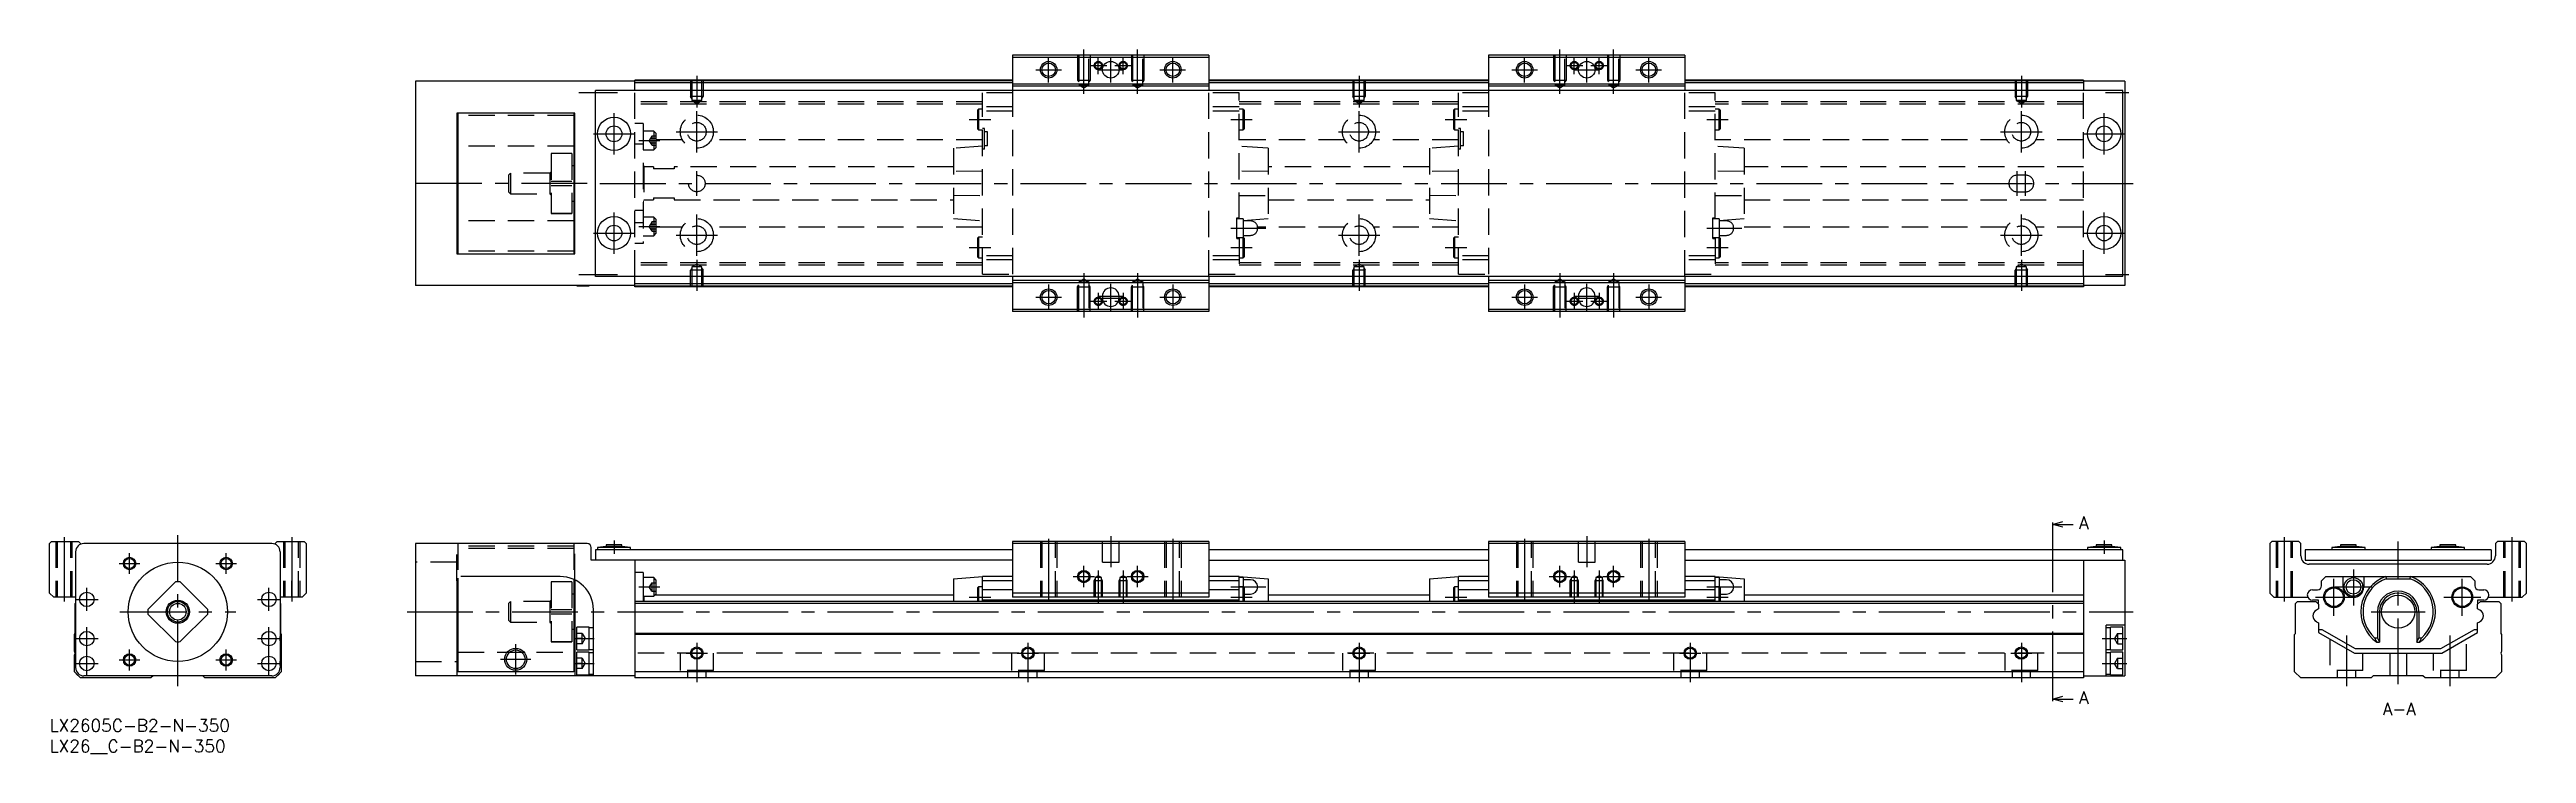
# Model space of a CAD drawing. Extents: x 0 to 598, y -8 to 162.
import ezdxf

# ---------------------------------------------------------------- set-up
doc = ezdxf.new("R2010")
doc.units = 0
doc.header["$LTSCALE"] = 0.5
doc.linetypes.add('CENTER', pattern=[50.8, 31.75, -6.35, 6.35, -6.35])
doc.linetypes.add('DASHED', pattern=[19.05, 12.7, -6.35])
for name, color, linetype in [('MSM_CENTER', 1, 'CENTER'), ('MSM_CONTINUOUS', 7, 'CONTINUOUS'), ('MSM_DASHED', 4, 'DASHED'), ('MSM_NARROW', 5, 'CONTINUOUS'), ('MSM_PART_NUMBER', 7, 'CONTINUOUS')]:
    doc.layers.add(name, color=color, linetype=linetype)
doc.styles.get("Standard").update_dxf_attribs({"font": 'txt.shx', "height": 1, "bigfont": 'bigfont.shx'})

# ---------------------------------------------------------------- blocks, each defined once
blk = doc.blocks.new('*U2')
at = {"layer": 'MSM_PART_NUMBER'}
blk.add_text('LX2605C-B2-N-350', height=3, dxfattribs=at).set_placement((0, -3))
blk = doc.blocks.new('*U3')
at = {"layer": 'MSM_PART_NUMBER'}
blk.add_text('LX26__C-B2-N-350', height=3, dxfattribs=at).set_placement((0, -8))

msp = doc.modelspace()

# ---------------------------------------------------------------- linework, layer by layer
at = {"layer": 'MSM_CENTER'}
for p, q in [((249.88, 151.28), (249.88, 161.98)), ((262.88, 151.28), (262.88, 161.98)), ((364.88, 151.28), (364.88, 161.98)), ((377.88, 151.28), (377.88, 161.98)), ((238.28, 157.08), (244.48, 157.08)), ((241.38, 153.98), (241.38, 160.18)), ((251.33, 158.08), (255.43, 158.08)), ((253.28, 157.08), (259.48, 157.08)), ((253.38, 156.03), (253.38, 160.13)), ((256.38, 153.98), (256.38, 160.18)), ((257.33, 158.08), (261.43, 158.08)), ((259.38, 156.03), (259.38, 160.13)), ((268.28, 157.08), (274.48, 157.08)), ((271.38, 153.98), (271.38, 160.18)), ((353.28, 157.08), (359.48, 157.08)), ((356.38, 153.98), (356.38, 160.18)), ((366.33, 158.08), (370.43, 158.08)), ((368.28, 157.08), (374.48, 157.08)), ((368.38, 156.03), (368.38, 160.13)), ((371.38, 153.98), (371.38, 160.18)), ((372.33, 158.08), (376.43, 158.08)), ((374.38, 156.03), (374.38, 160.13)), ((383.28, 157.08), (389.48, 157.08)), ((386.38, 153.98), (386.38, 160.18)), ((127.88, 151.58), (137.18, 151.58)), ((156.38, 155.58), (156.38, 147.95)), ((316.38, 155.58), (316.38, 147.95)), ((476.38, 155.58), (476.38, 147.95)), ((496.68, 151.58), (502.38, 151.58)), ((136.38, 136.58), (136.38, 146.58)), ((156.38, 137.08), (156.38, 147.08)), ((222.18, 145.08), (227.38, 145.08)), ((285.38, 145.08), (290.58, 145.08)), ((316.38, 137.08), (316.38, 147.08)), ((337.18, 145.08), (342.38, 145.08)), ((400.38, 145.08), (405.58, 145.08)), ((476.38, 137.08), (476.38, 147.08)), ((496.38, 136.58), (496.38, 146.58)), ((131.38, 141.58), (141.38, 141.58)), ((142.38, 139.98), (147.48, 139.98)), ((151.38, 142.08), (161.38, 142.08)), ((311.38, 142.08), (321.38, 142.08)), ((471.38, 142.08), (481.38, 142.08)), ((491.38, 141.58), (501.38, 141.58)), ((156.38, 126.58), (156.38, 132.58)), ((475.38, 126.58), (475.38, 132.58)), ((477.38, 126.58), (477.38, 132.58)), ((129.88, 129.58), (86.38, 129.58)), ((132.98, 129.58), (503.38, 129.58)), ((136.38, 112.58), (136.38, 122.58)), ((156.38, 112.08), (156.38, 122.08)), ((316.38, 112.08), (316.38, 122.08)), ((476.38, 112.08), (476.38, 122.08)), ((496.38, 112.58), (496.38, 122.58)), ((131.38, 117.58), (141.38, 117.58)), ((142.38, 119.19), (147.48, 119.19)), ((151.38, 117.08), (161.38, 117.08)), ((222.18, 114.08), (227.38, 114.08)), ((285.38, 118.78), (293.88, 118.78)), ((285.38, 114.08), (290.58, 114.08)), ((311.38, 117.08), (321.38, 117.08)), ((337.18, 114.08), (342.38, 114.08)), ((400.38, 118.78), (408.88, 118.78)), ((400.38, 114.08), (405.58, 114.08)), ((471.38, 117.08), (481.38, 117.08)), ((491.38, 117.58), (501.38, 117.58)), ((156.38, 111.09), (156.38, 103.58)), ((249.88, 107.89), (249.88, 97.19)), ((262.88, 107.89), (262.88, 97.19)), ((316.38, 111.09), (316.38, 103.58)), ((364.88, 107.89), (364.88, 97.19)), ((377.88, 107.89), (377.88, 97.19)), ((476.38, 111.09), (476.38, 103.58)), ((127.88, 107.58), (137.18, 107.58)), ((238.28, 102.08), (244.48, 102.08)), ((241.38, 105.18), (241.38, 98.98)), ((253.38, 103.13), (253.38, 99.03)), ((253.38, 102.33), (259.38, 102.33)), ((253.38, 101.83), (259.38, 101.83)), ((256.38, 98.83), (256.38, 105.33)), ((259.38, 103.13), (259.38, 99.03)), ((268.28, 102.08), (274.48, 102.08)), ((271.38, 105.18), (271.38, 98.98)), ((353.28, 102.08), (359.48, 102.08)), ((356.38, 105.18), (356.38, 98.98)), ((368.38, 103.13), (368.38, 99.03)), ((368.38, 102.33), (374.38, 102.33)), ((368.38, 101.83), (374.38, 101.83)), ((371.38, 98.83), (371.38, 105.33)), ((374.38, 103.13), (374.38, 99.03)), ((383.28, 102.08), (389.48, 102.08)), ((386.38, 105.18), (386.38, 98.98)), ((496.68, 107.58), (502.38, 107.58)), ((251.33, 101.08), (255.43, 101.08)), ((257.33, 101.08), (261.43, 101.08)), ((366.33, 101.08), (370.43, 101.08)), ((372.33, 101.08), (376.43, 101.08)), ((3.5, 44), (3.5, 28.5)), ((31, 8), (31, 44.5)), ((58.5, 44), (58.5, 28.5)), ((136.38, 43.2), (136.38, 40)), ((241.38, 43.67), (241.38, 28.83)), ((256.38, 44.25), (256.38, 36.75)), ((271.38, 43.67), (271.38, 28.83)), ((356.38, 43.67), (356.38, 28.83)), ((371.38, 44.25), (371.38, 36.75)), ((386.38, 43.67), (386.38, 28.83)), ((483.91, 46.62), (483.91, 5.38)), ((496.38, 43.2), (496.38, 40)), ((539.91, 44), (539.91, 28.5)), ((567.41, 8.5), (567.41, 43)), ((594.91, 44), (594.91, 28.5)), ((16.83, 37.67), (21.83, 37.67)), ((19.33, 35.17), (19.33, 40.17)), ((40.17, 37.67), (45.17, 37.67)), ((42.67, 35.17), (42.67, 40.17)), ((249.88, 31.92), (249.88, 37.08)), ((253.38, 35.96), (253.38, 28.24)), ((259.38, 35.96), (259.38, 28.24)), ((262.88, 31.92), (262.88, 37.08)), ((364.88, 31.92), (364.88, 37.08)), ((368.38, 35.96), (368.38, 28.24)), ((374.38, 35.96), (374.38, 28.24)), ((377.88, 31.92), (377.88, 37.08)), ((556.61, 36.25), (556.61, 27.5)), ((9, 26.25), (9, 31.75)), ((53, 26.25), (53, 31.75)), ((142.38, 32), (147.48, 32)), ((247.3, 34.5), (252.45, 34.5)), ((260.3, 34.5), (265.45, 34.5)), ((285.38, 32), (293.88, 32)), ((362.3, 34.5), (367.45, 34.5)), ((375.3, 34.5), (380.45, 34.5)), ((400.38, 32), (408.88, 32)), ((551.91, 25), (551.91, 34)), ((552.11, 32), (561.11, 32)), ((582.91, 25), (582.91, 34)), ((6.25, 29), (11.75, 29)), ((17, 26), (45, 26)), ((50.25, 29), (55.75, 29)), ((86.38, 26), (503.38, 26)), ((222.18, 29.5), (227.38, 29.5)), ((285.38, 29.5), (290.58, 29.5)), ((337.18, 29.5), (342.38, 29.5)), ((400.38, 29.5), (405.58, 29.5)), ((547.41, 29.5), (556.41, 29.5)), ((560.91, 26), (573.91, 26)), ((578.41, 29.5), (587.41, 29.5)), ((6.25, 19.5), (11.75, 19.5)), ((9, 10.75), (9, 22.25)), ((50.25, 19.5), (55.75, 19.5)), ((53, 10.75), (53, 22.25)), ((112.63, 10.85), (112.63, 18.15)), ((127.18, 19.5), (131.58, 19.5)), ((156.38, 18.5), (156.38, 9)), ((236.38, 18.5), (236.38, 9)), ((316.38, 18.5), (316.38, 9)), ((396.38, 18.5), (396.38, 9)), ((476.38, 18.5), (476.38, 9)), ((495.88, 19.5), (501.88, 19.5)), ((554.91, 20.29), (554.91, 8)), ((579.91, 20.29), (579.91, 8)), ((6.25, 13.5), (11.75, 13.5)), ((16.83, 14.33), (21.83, 14.33)), ((19.33, 11.83), (19.33, 16.83)), ((40.17, 14.33), (45.17, 14.33)), ((42.67, 11.83), (42.67, 16.83)), ((50.25, 13.5), (55.75, 13.5)), ((108.98, 14.5), (116.28, 14.5)), ((127.18, 13.5), (131.58, 13.5)), ((153.8, 16), (158.95, 16)), ((233.8, 16), (238.95, 16)), ((313.8, 16), (318.95, 16)), ((393.8, 16), (398.95, 16)), ((473.8, 16), (478.95, 16)), ((495.88, 13.5), (501.88, 13.5))]:
    msp.add_line(p, q, dxfattribs=at)
at = {"layer": 'MSM_CONTINUOUS'}
for p, q in [((280.08, 160.58), (232.68, 160.58)), ((232.68, 160.58), (232.68, 152.08)), ((280.08, 160.08), (232.68, 160.08)), ((280.08, 160.58), (280.08, 152.08)), ((395.08, 160.58), (347.68, 160.58)), ((347.68, 160.58), (347.68, 152.08)), ((395.08, 160.08), (347.68, 160.08)), ((395.08, 160.58), (395.08, 152.08)), ((88.38, 154.28), (88.38, 104.88)), ((141.38, 154.28), (88.38, 154.28)), ((127.38, 154.28), (127.38, 154.33)), ((130.38, 154.33), (127.38, 154.33)), ((130.38, 154.28), (130.38, 154.33)), ((500.88, 152.08), (131.88, 152.08)), ((131.88, 107.08), (131.88, 152.08)), ((232.68, 154.58), (141.38, 154.58)), ((141.38, 152.08), (141.38, 154.58)), ((232.68, 154.38), (141.38, 154.38)), ((232.68, 153.88), (141.38, 153.88)), ((280.08, 153.58), (232.68, 153.58)), ((280.08, 153.08), (232.68, 153.08)), ((347.68, 154.58), (280.08, 154.58)), ((347.68, 154.38), (280.08, 154.38)), ((347.68, 153.88), (280.08, 153.88)), ((395.08, 153.58), (347.68, 153.58)), ((395.08, 153.08), (347.68, 153.08)), ((491.38, 154.58), (395.08, 154.58)), ((491.38, 154.38), (395.08, 154.38)), ((491.38, 153.88), (395.08, 153.88)), ((491.38, 154.58), (491.38, 152.08)), ((501.38, 154.28), (491.38, 154.28)), ((497.88, 154.28), (497.88, 154.33)), ((500.88, 154.33), (497.88, 154.33)), ((500.88, 154.28), (500.88, 154.33)), ((500.88, 107.08), (500.88, 152.08)), ((501.38, 154.28), (501.38, 104.88)), ((98.38, 146.58), (98.38, 112.58)), ((126.88, 146.58), (98.38, 146.58)), ((98.38, 145.98), (98.63, 145.98)), ((98.63, 144.28), (98.38, 144.28)), ((98.63, 146.58), (98.63, 112.58)), ((126.63, 146.58), (126.63, 112.58)), ((126.63, 145.98), (126.88, 145.98)), ((126.88, 144.28), (126.63, 144.28)), ((126.88, 112.58), (126.88, 146.58)), ((98.63, 138.58), (98.38, 138.58)), ((126.88, 138.58), (126.63, 138.58)), ((126.88, 133.83), (126.63, 133.83)), ((98.63, 120.58), (98.38, 120.58)), ((126.63, 125.33), (126.88, 125.33)), ((126.88, 120.58), (126.63, 120.58)), ((98.63, 114.88), (98.38, 114.88)), ((126.88, 114.88), (126.63, 114.88)), ((98.38, 113.18), (98.63, 113.18)), ((98.38, 112.58), (126.88, 112.58)), ((126.63, 113.18), (126.88, 113.18)), ((141.38, 104.88), (88.38, 104.88)), ((127.38, 104.83), (127.38, 104.88)), ((127.38, 104.83), (130.38, 104.83)), ((130.38, 104.83), (130.38, 104.88)), ((500.88, 107.08), (131.88, 107.08)), ((141.38, 104.58), (141.38, 107.08)), ((232.68, 105.28), (141.38, 105.28)), ((232.68, 104.78), (141.38, 104.78)), ((232.68, 104.58), (141.38, 104.58)), ((232.68, 107.08), (232.68, 98.58)), ((280.08, 106.08), (232.68, 106.08)), ((280.08, 105.58), (232.68, 105.58)), ((254.38, 102.33), (254.38, 101.83)), ((258.38, 101.83), (258.38, 102.33)), ((280.08, 107.08), (280.08, 98.58)), ((347.68, 105.28), (280.08, 105.28)), ((347.68, 104.78), (280.08, 104.78)), ((347.68, 104.58), (280.08, 104.58)), ((347.68, 107.08), (347.68, 98.58)), ((395.08, 106.08), (347.68, 106.08)), ((395.08, 105.58), (347.68, 105.58)), ((369.38, 102.33), (369.38, 101.83)), ((373.38, 101.83), (373.38, 102.33)), ((395.08, 107.08), (395.08, 98.58)), ((491.38, 105.28), (395.08, 105.28)), ((491.38, 104.78), (395.08, 104.78)), ((491.38, 104.58), (395.08, 104.58)), ((491.38, 107.08), (491.38, 104.58)), ((501.38, 104.88), (491.38, 104.88)), ((280.08, 99.08), (232.68, 99.08)), ((280.08, 98.58), (232.68, 98.58)), ((395.08, 99.08), (347.68, 99.08)), ((395.08, 98.58), (347.68, 98.58)), ((0, 42.5), (0.5, 43)), ((0, 30.5), (0, 42.5)), ((0.5, 43), (7, 43)), ((7, 43), (7.5, 42.5)), ((7.5, 42.5), (7.5, 42.33)), ((53.7, 42.5), (8.3, 42.5)), ((54.5, 42.5), (55, 43)), ((54.5, 42.33), (54.5, 42.5)), ((55, 43), (61.5, 43)), ((61.5, 43), (62, 42.5)), ((62, 42.5), (62, 30.5)), ((88.38, 42.5), (88.38, 10.5)), ((129.88, 42.5), (88.38, 42.5)), ((134.48, 42.2), (134.48, 41.8)), ((138.28, 42.2), (134.48, 42.2)), ((138.28, 41.8), (138.28, 42.2)), ((232.68, 43), (232.68, 29.5)), ((280.08, 43), (232.68, 43)), ((280.08, 42.5), (232.68, 42.5)), ((280.08, 43), (280.08, 29.5)), ((347.68, 43), (347.68, 29.5)), ((395.08, 43), (347.68, 43)), ((395.08, 42.5), (347.68, 42.5)), ((395.08, 43), (395.08, 29.5)), ((483.91, 47.12), (486.41, 47.79)), ((483.91, 47.62), (483.91, 46.62)), ((486.41, 46.45), (483.91, 47.12)), ((483.91, 47.12), (488.91, 47.12)), ((494.48, 42.2), (494.48, 41.8)), ((498.28, 42.2), (494.48, 42.2)), ((498.28, 41.8), (498.28, 42.2)), ((536.91, 43), (536.41, 42.5)), ((536.41, 42.5), (536.41, 30.5)), ((543.41, 43), (536.91, 43)), ((543.91, 42.5), (543.41, 43)), ((543.91, 39.5), (543.91, 42.5)), ((553.51, 42.2), (553.51, 41.8)), ((557.31, 42.2), (553.51, 42.2)), ((557.31, 41.8), (557.31, 42.2)), ((577.51, 42.2), (577.51, 41.8)), ((581.31, 42.2), (577.51, 42.2)), ((581.31, 41.8), (581.31, 42.2)), ((591.41, 43), (590.91, 42.5)), ((590.91, 42.5), (590.91, 39.5)), ((597.91, 43), (591.41, 43)), ((598.41, 42.5), (597.91, 43)), ((598.41, 30.5), (598.41, 42.5)), ((6.3, 40.5), (6.3, 12.5)), ((55.7, 40.5), (55.7, 12.5)), ((130.88, 38.5), (130.88, 41.5)), ((232.68, 38.5), (130.88, 38.5)), ((232.68, 41), (131.88, 41)), ((131.88, 41), (131.88, 38.5)), ((134.48, 41.8), (132.38, 41.55)), ((132.38, 41.55), (132.38, 41)), ((140.38, 41.55), (132.38, 41.55)), ((138.28, 41.8), (134.48, 41.8)), ((140.38, 41.55), (138.28, 41.8)), ((140.38, 41), (140.38, 41.55)), ((141.38, 38.5), (141.38, 10)), ((347.68, 41), (280.08, 41)), ((280.08, 38.5), (347.68, 38.5)), ((500.88, 41), (395.08, 41)), ((395.08, 38.5), (501.38, 38.5)), ((491.38, 38.5), (491.38, 10)), ((494.48, 41.8), (492.38, 41.55)), ((492.38, 41.55), (492.38, 41)), ((500.38, 41.55), (492.38, 41.55)), ((498.28, 41.8), (494.48, 41.8)), ((500.38, 41.55), (498.28, 41.8)), ((500.38, 41), (500.38, 41.55)), ((500.88, 38.5), (500.88, 41)), ((501.38, 38.5), (501.38, 10.5)), ((544.91, 41), (544.91, 38.5)), ((589.91, 41), (544.91, 41)), ((544.91, 38.5), (589.91, 38.5)), ((588.91, 37.5), (545.91, 37.5)), ((553.51, 41.8), (551.41, 41.55)), ((551.41, 41.55), (551.41, 41)), ((559.41, 41.55), (551.41, 41.55)), ((557.31, 41.8), (553.51, 41.8)), ((559.41, 41.55), (557.31, 41.8)), ((559.41, 41), (559.41, 41.55)), ((577.51, 41.8), (575.41, 41.55)), ((575.41, 41.55), (575.41, 41)), ((583.41, 41.55), (575.41, 41.55)), ((581.31, 41.8), (577.51, 41.8)), ((583.41, 41.55), (581.31, 41.8)), ((583.41, 41), (583.41, 41.55)), ((589.91, 41), (589.91, 38.5)), ((1, 29.5), (0, 30.5)), ((30.45, 33.23), (23.77, 26.55)), ((38.23, 26.55), (31.55, 33.23)), ((62, 30.5), (61, 29.5)), ((98.38, 33.5), (98.38, 10.5)), ((98.63, 34.16), (98.63, 11.5)), ((123.38, 34.5), (99.38, 34.5)), ((126.63, 33.81), (126.63, 11.5)), ((126.88, 30.25), (126.63, 30.25)), ((126.88, 33.69), (126.88, 16.2)), ((143.38, 35.5), (141.38, 35.5)), ((143.38, 35.5), (143.38, 28.5)), ((145.98, 34.25), (143.38, 34.25)), ((146.48, 33.75), (145.98, 34.25)), ((145.98, 34.25), (145.98, 29.75)), ((145.98, 29.75), (146.48, 30.25)), ((218.38, 30), (146.23, 30)), ((146.48, 33.75), (146.48, 30.25)), ((218.38, 34), (225.38, 34.5)), ((218.38, 34), (218.38, 28.5)), ((224.43, 32), (224.18, 31.75)), ((224.18, 31.75), (224.18, 28.5)), ((225.38, 32), (224.43, 32)), ((224.43, 32), (224.43, 28.5)), ((232.68, 34.5), (225.38, 34.5)), ((225.38, 28.5), (225.38, 34.5)), ((232.68, 33.5), (225.38, 33.5)), ((232.68, 31.3), (225.38, 31.3)), ((280.08, 30.5), (232.68, 30.5)), ((287.38, 34.5), (280.08, 34.5)), ((287.38, 33.5), (280.08, 33.5)), ((287.38, 31.3), (280.08, 31.3)), ((287.38, 34.5), (294.38, 34)), ((287.38, 28.5), (287.38, 34.5)), ((288.38, 34.25), (287.38, 34.25)), ((288.33, 32), (287.38, 32)), ((288.58, 31.75), (288.33, 32)), ((288.33, 32), (288.33, 28.5)), ((288.38, 34.25), (288.38, 31.95)), ((290.13, 33.75), (288.38, 33.75)), ((288.58, 31.75), (288.58, 28.5)), ((288.58, 30.25), (290.13, 30.25)), ((294.38, 34), (294.38, 28.5)), ((333.38, 30), (294.38, 30)), ((333.38, 34), (340.38, 34.5)), ((333.38, 34), (333.38, 28.5)), ((339.43, 32), (339.18, 31.75)), ((339.18, 31.75), (339.18, 28.5)), ((340.38, 32), (339.43, 32)), ((339.43, 32), (339.43, 28.5)), ((347.68, 34.5), (340.38, 34.5)), ((340.38, 28.5), (340.38, 34.5)), ((347.68, 33.5), (340.38, 33.5)), ((347.68, 31.3), (340.38, 31.3)), ((395.08, 30.5), (347.68, 30.5)), ((402.38, 34.5), (395.08, 34.5)), ((402.38, 33.5), (395.08, 33.5)), ((402.38, 31.3), (395.08, 31.3)), ((402.38, 34.5), (409.38, 34)), ((402.38, 28.5), (402.38, 34.5)), ((403.38, 34.25), (402.38, 34.25)), ((403.33, 32), (402.38, 32)), ((403.58, 31.75), (403.33, 32)), ((403.33, 32), (403.33, 28.5)), ((403.38, 34.25), (403.38, 31.95)), ((405.13, 33.75), (403.38, 33.75)), ((403.58, 31.75), (403.58, 28.5)), ((403.58, 30.25), (405.13, 30.25)), ((409.38, 34), (409.38, 28.5)), ((491.38, 30), (409.38, 30)), ((537.41, 29.5), (536.41, 30.5)), ((546.71, 31.3), (547.91, 31.3)), ((548.91, 33.5), (549.91, 34.5)), ((548.91, 32.3), (548.91, 33.5)), ((549.91, 34.5), (584.91, 34.5)), ((554.11, 32), (554.11, 34.5)), ((559.11, 34.5), (559.11, 32)), ((564.45, 34.5), (564.54, 34)), ((564.54, 34), (570.28, 34)), ((570.28, 34), (570.37, 34.5)), ((584.91, 34.5), (585.91, 33.5)), ((585.91, 33.5), (585.91, 32.3)), ((586.91, 31.3), (588.11, 31.3)), ((597.41, 29.5), (598.41, 30.5)), ((6.3, 29.5), (1, 29.5)), ((6.2, 28), (6.3, 28.1)), ((6.2, 20.7), (6.2, 28)), ((23.77, 25.45), (30.45, 18.77)), ((31.55, 18.77), (38.23, 25.45)), ((61, 29.5), (55.7, 29.5)), ((55.7, 28.1), (55.8, 28)), ((55.8, 28), (55.8, 20.7)), ((131.38, 10.5), (131.38, 26.5)), ((491.38, 28.5), (141.38, 28.5)), ((491.38, 28), (141.38, 28)), ((143.38, 29.75), (145.98, 29.75)), ((143.58, 29.75), (143.58, 28.5)), ((287.38, 28.8), (225.38, 28.8)), ((280.08, 29.5), (232.68, 29.5)), ((402.38, 28.8), (340.38, 28.8)), ((395.08, 29.5), (347.68, 29.5)), ((537.41, 29.5), (545.59, 29.5)), ((542.61, 28), (543.11, 28.5)), ((542.61, 20.7), (542.61, 28)), ((543.11, 28.5), (547.51, 28.5)), ((548.21, 28.8), (546.71, 28.8)), ((547.51, 28.5), (548.21, 27.8)), ((548.21, 26.72), (547.65, 26.4)), ((548.21, 27.8), (548.21, 28.8)), ((548.21, 27.8), (548.21, 26.72)), ((562.41, 26), (562.41, 19.68)), ((562.91, 26), (562.91, 18.62)), ((571.91, 26), (571.91, 18.62)), ((572.41, 26), (572.41, 19.68)), ((586.61, 28.8), (586.61, 27.8)), ((588.11, 28.8), (586.61, 28.8)), ((586.61, 27.8), (587.31, 28.5)), ((586.61, 26.72), (586.61, 27.8)), ((587.17, 26.4), (586.61, 26.72)), ((587.31, 28.5), (591.71, 28.5)), ((589.23, 29.5), (597.41, 29.5)), ((591.71, 28.5), (592.21, 28)), ((592.21, 28), (592.21, 20.7)), ((6, 20.5), (6.2, 20.7)), ((6, 16.4), (6, 20.5)), ((55.8, 20.7), (56, 20.5)), ((56, 20.5), (56, 11.5)), ((126.63, 21.75), (126.88, 21.75)), ((127.38, 16.75), (127.38, 22.25)), ((130.38, 22.25), (127.38, 22.25)), ((130.38, 16.75), (130.38, 22.25)), ((131.38, 22.1), (130.38, 22.1)), ((491.38, 20.7), (141.38, 20.7)), ((491.38, 20.5), (141.38, 20.5)), ((496.88, 10.5), (496.88, 22.75)), ((501.38, 22.75), (496.88, 22.75)), ((497.88, 22.1), (496.88, 22.1)), ((497.88, 16.75), (497.88, 22.25)), ((500.88, 22.25), (497.88, 22.25)), ((500.88, 16.75), (500.88, 22.25)), ((542.41, 20.5), (542.61, 20.7)), ((542.41, 11.5), (542.41, 20.5)), ((547.65, 23.6), (548.21, 23.28)), ((548.21, 23.28), (548.21, 21)), ((549.06, 21.66), (548.21, 21.66)), ((548.21, 21), (556.87, 16)), ((557.14, 17), (549.06, 21.66)), ((561.73, 19.68), (562.41, 19.68)), ((562.26, 18.62), (562.91, 18.62)), ((562.41, 19.68), (562.91, 18.62)), ((571.91, 18.62), (572.41, 19.68)), ((571.91, 18.62), (572.56, 18.62)), ((572.41, 19.68), (573.1, 19.68)), ((585.76, 21.66), (577.68, 17)), ((577.95, 16), (586.61, 21)), ((586.61, 21.66), (585.76, 21.66)), ((586.61, 23.28), (587.17, 23.6)), ((586.61, 21), (586.61, 23.28)), ((592.21, 20.7), (592.41, 20.5)), ((592.41, 20.5), (592.41, 16.4)), ((6, 11.5), (6, 15.6)), ((98.38, 16.2), (98.63, 16.2)), ((126.63, 16.2), (126.88, 16.2)), ((127.38, 16.75), (130.38, 16.75)), ((127.38, 10.75), (127.38, 16.25)), ((130.38, 16.25), (127.38, 16.25)), ((130.38, 16.9), (131.38, 16.9)), ((130.38, 10.75), (130.38, 16.25)), ((131.38, 16.1), (130.38, 16.1)), ((496.88, 16.9), (497.88, 16.9)), ((497.88, 16.1), (496.88, 16.1)), ((497.88, 16.75), (500.88, 16.75)), ((497.88, 10.75), (497.88, 16.25)), ((500.88, 16.25), (497.88, 16.25)), ((500.88, 10.75), (500.88, 16.25)), ((556.87, 16), (577.95, 16)), ((577.68, 17), (557.14, 17)), ((592.41, 15.6), (592.41, 11.5)), ((7.5, 10), (6, 11.5)), ((24.5, 10), (7.5, 10)), ((53.7, 10.5), (8.3, 10.5)), ((25, 10.5), (24.5, 10)), ((37.52, 10), (37.02, 10.5)), ((54.5, 10), (37.52, 10)), ((56, 11.5), (54.5, 10)), ((141.38, 10.5), (88.38, 10.5)), ((126.63, 11.5), (98.63, 11.5)), ((127.38, 10.75), (130.38, 10.75)), ((130.38, 10.9), (131.38, 10.9)), ((491.38, 11.5), (141.38, 11.5)), ((491.38, 10), (141.38, 10)), ((491.38, 10.5), (501.38, 10.5)), ((496.88, 10.9), (497.88, 10.9)), ((497.88, 10.75), (500.88, 10.75)), ((543.91, 10), (542.41, 11.5)), ((560.9, 10), (543.91, 10)), ((561.4, 10.5), (560.9, 10)), ((573.41, 10.5), (561.4, 10.5)), ((573.91, 10), (573.41, 10.5)), ((590.91, 10), (573.91, 10)), ((592.41, 11.5), (590.91, 10)), ((483.91, 4.88), (486.41, 5.55)), ((483.91, 5.38), (483.91, 4.38)), ((486.41, 4.21), (483.91, 4.88)), ((483.91, 4.88), (488.91, 4.88))]:
    msp.add_line(p, q, dxfattribs=at)
for centre, radius in [((241.38, 157.08), 1.62), ((256.38, 157.08), 2), ((271.38, 157.08), 1.62), ((356.38, 157.08), 1.62), ((371.38, 157.08), 2), ((386.38, 157.08), 1.62), ((136.38, 141.58), 4), ((496.38, 141.58), 4), ((136.38, 141.58), 1.9), ((496.38, 141.58), 1.9), ((136.38, 117.58), 4), ((496.38, 117.58), 4), ((136.38, 117.58), 1.9), ((496.38, 117.58), 1.9), ((241.38, 102.08), 1.62), ((271.38, 102.08), 1.62), ((356.38, 102.08), 1.62), ((386.38, 102.08), 1.62), ((19.33, 37.67), 1.23), ((31, 26), 12), ((42.67, 37.67), 1.23), ((9, 29), 1.75), ((53, 29), 1.75), ((249.88, 34.5), 1.23), ((262.88, 34.5), 1.23), ((364.88, 34.5), 1.23), ((377.88, 34.5), 1.23), ((551.91, 29.5), 2.5), ((551.91, 29.5), 2.25), ((556.61, 32), 2.25), ((556.61, 32), 1.75), ((567.41, 26), 4), ((582.91, 29.5), 2.5), ((582.91, 29.5), 2.25), ((31, 26), 2.8), ((31, 26), 2.5), ((31, 26), 2), ((9, 19.5), 1.75), ((53, 19.5), 1.75), ((9, 13.5), 1.75), ((19.33, 14.33), 1.23), ((42.67, 14.33), 1.23), ((53, 13.5), 1.75), ((112.63, 14.5), 2.65), ((112.63, 14.5), 2.25), ((156.38, 16), 1.23), ((236.38, 16), 1.23), ((316.38, 16), 1.23), ((396.38, 16), 1.23), ((476.38, 16), 1.23)]:
    msp.add_circle(centre, radius, dxfattribs=at)
for centre, radius, start, end in [((256.38, 102.33), 2, 0, 180), ((256.38, 101.83), 2, 180, 0), ((371.38, 102.33), 2, 0, 180), ((371.38, 101.83), 2, 180, 0), ((8.3, 40.5), 2, 90, 180), ((53.7, 40.5), 2, 0, 90), ((129.87, 41.49), 1.01, 0.69584, 89.30416), ((545.91, 39.5), 2, 180, 270), ((588.91, 39.5), 2, 270, 0), ((31, 26), 7.25, 85.65725, 94.34275), ((123.38, 26.5), 8, 0, 90), ((290.13, 32), 1.75, 270, 90), ((405.13, 32), 1.75, 270, 90), ((546.71, 30.05), 1.25, 90, 270), ((547.91, 32.3), 1, 270, 0), ((556.61, 32), 2.5, 180, 0), ((567.41, 26), 9, 109.18814, 235.08479), ((567.41, 26), 8.5, 109.74992, 228.02135), ((567.41, 26), 5, 0, 180), ((567.41, 26), 4.5, 0, 180), ((567.41, 26), 8.5, 311.97865, 70.25008), ((567.41, 26), 9, 304.91521, 70.81186), ((586.91, 32.3), 1, 180, 270), ((588.11, 30.05), 1.25, 270, 90), ((31, 26), 7.25, 175.65725, 184.34275), ((31, 26), 7.25, 355.65725, 4.34275), ((548.53, 24.88), 1.75, 120.00006, 176.23212), ((548.53, 25.12), 1.75, 183.76788, 239.99994), ((586.3, 24.88), 1.75, 3.76788, 59.99994), ((586.3, 25.12), 1.75, 300.00006, 356.23212), ((9, 19.5), 2.75, 169.0575, 190.9425), ((31, 26), 7.25, 265.65725, 274.34275), ((53, 19.5), 2.75, 349.0575, 10.9425), ((571.77, 24.07), 10.96, 203.60592, 209.81833), ((562.88, 24.16), 11.15, 330.23489, 336.34087), ((5.7, 16), 0.5, 306.87606, 53.12394), ((9, 13.5), 2.75, 169.0575, 190.9425), ((8.3, 12.5), 2, 180, 270), ((53.7, 12.5), 2, 270, 0), ((53, 13.5), 2.75, 349.0575, 10.9425), ((592.71, 16), 0.5, 126.87606, 233.12394), ((7.3, 11.5), 1, 201.81948, 248.18052), ((54.7, 11.5), 1, 291.81063, 338.18937)]:
    msp.add_arc(centre, radius, start, end, dxfattribs=at)
at = {"layer": 'MSM_DASHED'}
for p, q in [((248.38, 160.58), (248.38, 154.58)), ((248.65, 160.58), (248.65, 153.38)), ((251.11, 153.38), (251.11, 160.58)), ((251.38, 160.58), (251.38, 154.58)), ((261.38, 160.58), (261.38, 154.58)), ((261.65, 160.58), (261.65, 153.38)), ((264.11, 153.38), (264.11, 160.58)), ((264.38, 160.58), (264.38, 154.58)), ((363.38, 160.58), (363.38, 154.58)), ((363.65, 160.58), (363.65, 153.38)), ((366.11, 153.38), (366.11, 160.58)), ((366.38, 160.58), (366.38, 154.58)), ((376.38, 160.58), (376.38, 154.58)), ((376.65, 160.58), (376.65, 153.38)), ((379.11, 153.38), (379.11, 160.58)), ((379.38, 160.58), (379.38, 154.58)), ((141.38, 107.08), (141.38, 152.08)), ((154.88, 154.58), (154.88, 150.58)), ((157.88, 150.58), (154.88, 150.58)), ((155.15, 150.12), (154.88, 150.58)), ((155.08, 154.38), (155.08, 154.38)), ((155.15, 154.58), (155.15, 149.66)), ((157.61, 149.66), (155.15, 149.66)), ((155.15, 149.66), (156.38, 148.95)), ((156.38, 148.95), (157.61, 149.66)), ((157.61, 149.66), (157.61, 154.58)), ((157.61, 150.12), (157.88, 150.58)), ((157.88, 154.58), (157.88, 150.58)), ((232.68, 151.53), (225.38, 151.53)), ((225.38, 107.63), (225.38, 151.53)), ((232.68, 152.08), (232.68, 107.08)), ((248.38, 154.58), (251.38, 154.58)), ((248.38, 154.58), (248.65, 154.12)), ((248.65, 153.38), (249.88, 152.67)), ((248.65, 153.38), (251.11, 153.38)), ((249.88, 152.67), (251.11, 153.38)), ((251.38, 154.58), (251.11, 154.12)), ((261.38, 154.58), (264.38, 154.58)), ((261.38, 154.58), (261.65, 154.12)), ((261.65, 153.38), (262.88, 152.67)), ((261.65, 153.38), (264.11, 153.38)), ((262.88, 152.67), (264.11, 153.38)), ((264.38, 154.58), (264.11, 154.12)), ((280.08, 107.08), (280.08, 152.08)), ((287.38, 151.53), (280.08, 151.53)), ((287.38, 121.03), (287.38, 151.53)), ((314.88, 154.58), (314.88, 150.58)), ((317.88, 150.58), (314.88, 150.58)), ((315.15, 150.12), (314.88, 150.58)), ((315.08, 154.38), (315.08, 154.38)), ((315.08, 154.38), (315.08, 154.38)), ((315.15, 154.58), (315.15, 149.66)), ((317.61, 149.66), (315.15, 149.66)), ((315.15, 149.66), (316.38, 148.95)), ((316.38, 148.95), (317.61, 149.66)), ((317.61, 149.66), (317.61, 154.58)), ((317.61, 150.12), (317.88, 150.58)), ((317.68, 154.38), (317.69, 154.4)), ((317.88, 154.58), (317.88, 150.58)), ((347.68, 151.53), (340.38, 151.53)), ((340.38, 107.63), (340.38, 151.53)), ((347.68, 152.08), (347.68, 107.08)), ((363.38, 154.58), (366.38, 154.58)), ((363.38, 154.58), (363.65, 154.12)), ((363.65, 153.38), (364.88, 152.67)), ((363.65, 153.38), (366.11, 153.38)), ((364.88, 152.67), (366.11, 153.38)), ((366.38, 154.58), (366.11, 154.12)), ((376.38, 154.58), (379.38, 154.58)), ((376.38, 154.58), (376.65, 154.12)), ((376.65, 153.38), (377.88, 152.67)), ((376.65, 153.38), (379.11, 153.38)), ((377.88, 152.67), (379.11, 153.38)), ((379.38, 154.58), (379.11, 154.12)), ((395.08, 107.08), (395.08, 152.08)), ((402.38, 151.53), (395.08, 151.53)), ((402.38, 121.03), (402.38, 151.53)), ((474.88, 154.58), (474.88, 150.58)), ((477.88, 150.58), (474.88, 150.58)), ((475.15, 150.12), (474.88, 150.58)), ((475.08, 154.38), (475.08, 154.38)), ((475.08, 154.38), (475.08, 154.38)), ((475.15, 154.58), (475.15, 149.66)), ((477.61, 149.66), (475.15, 149.66)), ((475.15, 149.66), (476.38, 148.95)), ((476.38, 148.95), (477.61, 149.66)), ((477.61, 149.66), (477.61, 154.58)), ((477.61, 150.12), (477.88, 150.58)), ((477.68, 154.38), (477.69, 154.4)), ((477.88, 154.58), (477.88, 150.58)), ((491.38, 107.08), (491.38, 152.08)), ((126.63, 145.98), (98.63, 145.98)), ((225.38, 149.34), (141.38, 149.34)), ((225.38, 148.78), (141.38, 148.78)), ((143.38, 144.08), (141.38, 144.08)), ((143.38, 144.08), (143.38, 115.08)), ((225.38, 148.78), (159.88, 148.78)), ((224.43, 147.58), (224.18, 147.33)), ((224.18, 147.33), (224.18, 142.83)), ((225.38, 147.58), (224.43, 147.58)), ((224.43, 147.58), (224.43, 142.58)), ((232.68, 148.08), (225.38, 148.08)), ((232.68, 147.08), (225.38, 147.08)), ((287.38, 148.08), (280.08, 148.08)), ((287.38, 147.08), (280.08, 147.08)), ((340.38, 149.34), (287.38, 149.34)), ((340.38, 148.78), (287.38, 148.78)), ((288.33, 147.58), (287.38, 147.58)), ((288.33, 147.58), (288.33, 142.58)), ((288.58, 147.33), (288.33, 147.58)), ((288.58, 147.33), (288.58, 142.83)), ((339.43, 147.58), (339.18, 147.33)), ((339.18, 147.33), (339.18, 142.83)), ((340.38, 147.58), (339.43, 147.58)), ((339.43, 147.58), (339.43, 142.58)), ((347.68, 148.08), (340.38, 148.08)), ((347.68, 147.08), (340.38, 147.08)), ((402.38, 148.08), (395.08, 148.08)), ((402.38, 147.08), (395.08, 147.08)), ((491.38, 149.34), (402.38, 149.34)), ((491.38, 148.78), (402.38, 148.78)), ((403.33, 147.58), (402.38, 147.58)), ((403.33, 147.58), (403.33, 142.58)), ((403.58, 147.33), (403.33, 147.58)), ((403.58, 147.33), (403.58, 142.83)), ((126.63, 138.58), (98.63, 138.58)), ((143.38, 139.08), (141.38, 139.08)), ((145.98, 142.23), (143.38, 142.23)), ((143.38, 137.73), (145.98, 137.73)), ((145.48, 140.98), (144.9, 139.98)), ((145.48, 138.98), (144.9, 139.98)), ((145.48, 141.13), (146.48, 141.13)), ((145.48, 141.13), (145.48, 138.82)), ((145.48, 140.55), (146.48, 140.55)), ((145.48, 139.4), (146.48, 139.4)), ((145.48, 138.82), (146.48, 138.82)), ((146.48, 141.73), (145.98, 142.23)), ((145.98, 142.23), (145.98, 137.73)), ((145.98, 137.73), (146.48, 138.23)), ((146.48, 141.73), (146.48, 138.23)), ((152.89, 140.12), (146.48, 140.12)), ((225.38, 140.12), (159.87, 140.12)), ((225.38, 138.58), (218.38, 138.08)), ((218.38, 138.08), (218.38, 121.08)), ((224.18, 142.83), (224.43, 142.58)), ((224.43, 142.58), (225.38, 142.58)), ((225.88, 142.88), (225.38, 142.88)), ((225.88, 137.88), (225.38, 137.88)), ((225.88, 137.88), (225.88, 142.88)), ((226.58, 142.08), (225.88, 142.08)), ((226.58, 138.68), (225.88, 138.68)), ((226.58, 138.68), (226.58, 142.08)), ((287.38, 142.58), (288.33, 142.58)), ((312.89, 140.12), (287.38, 140.12)), ((294.38, 138.08), (287.38, 138.58)), ((288.33, 142.58), (288.58, 142.83)), ((294.38, 138.08), (294.38, 121.08)), ((340.38, 140.12), (319.87, 140.12)), ((340.38, 138.58), (333.38, 138.08)), ((333.38, 138.08), (333.38, 121.08)), ((339.18, 142.83), (339.43, 142.58)), ((339.43, 142.58), (340.38, 142.58)), ((340.88, 142.88), (340.38, 142.88)), ((340.88, 137.88), (340.38, 137.88)), ((340.88, 137.88), (340.88, 142.88)), ((341.58, 142.08), (340.88, 142.08)), ((341.58, 138.68), (340.88, 138.68)), ((341.58, 138.68), (341.58, 142.08)), ((402.38, 142.58), (403.33, 142.58)), ((472.89, 140.12), (402.38, 140.12)), ((409.38, 138.08), (402.38, 138.58)), ((403.33, 142.58), (403.58, 142.83)), ((409.38, 138.08), (409.38, 121.08)), ((491.38, 140.12), (479.87, 140.12)), ((111.38, 132.08), (110.88, 131.58)), ((111.38, 132.08), (111.38, 127.08)), ((120.88, 132.08), (111.38, 132.08)), ((121.18, 132.38), (120.88, 132.08)), ((120.88, 132.08), (120.88, 127.08)), ((121.18, 136.83), (121.18, 122.33)), ((126.18, 136.83), (121.18, 136.83)), ((126.18, 136.81), (121.18, 136.81)), ((126.18, 136.83), (126.18, 122.33)), ((126.63, 133.83), (126.18, 133.83)), ((143.58, 133.83), (143.38, 133.83)), ((143.58, 133.83), (143.58, 125.33)), ((145.88, 133.58), (143.58, 133.58)), ((145.88, 133.58), (145.88, 133.08)), ((150.88, 133.08), (145.88, 133.08)), ((150.88, 133.58), (150.88, 133.08)), ((218.38, 133.58), (150.88, 133.58)), ((225.38, 132.54), (218.38, 132.46)), ((294.38, 132.46), (287.38, 132.54)), ((333.38, 133.58), (294.38, 133.58)), ((340.38, 132.54), (333.38, 132.46)), ((409.38, 132.46), (402.38, 132.54)), ((491.38, 133.58), (409.38, 133.58)), ((110.88, 131.58), (110.88, 127.58)), ((110.88, 127.58), (111.38, 127.08)), ((111.38, 127.08), (120.88, 127.08)), ((120.88, 127.08), (121.18, 126.78)), ((121.18, 130.13), (126.18, 130.13)), ((126.18, 129.04), (121.18, 129.04)), ((145.88, 126.08), (150.88, 126.08)), ((145.88, 126.08), (145.88, 125.58)), ((150.88, 126.08), (150.88, 125.58)), ((218.38, 126.71), (225.38, 126.63)), ((287.38, 126.63), (294.38, 126.71)), ((333.38, 126.71), (340.38, 126.63)), ((402.38, 126.63), (409.38, 126.71)), ((477.38, 131.58), (475.38, 131.58)), ((475.38, 127.58), (477.38, 127.58)), ((126.63, 120.58), (98.63, 120.58)), ((121.18, 122.36), (126.18, 122.36)), ((121.18, 122.33), (126.18, 122.33)), ((126.18, 125.33), (126.63, 125.33)), ((141.38, 123.08), (143.38, 123.08)), ((143.38, 120.08), (141.38, 120.08)), ((143.38, 125.33), (143.58, 125.33)), ((145.98, 121.44), (143.38, 121.44)), ((143.58, 125.58), (145.88, 125.58)), ((145.48, 120.19), (144.9, 119.19)), ((145.48, 120.35), (146.48, 120.35)), ((145.48, 120.35), (145.48, 118.04)), ((145.48, 119.77), (146.48, 119.77)), ((146.48, 120.94), (145.98, 121.44)), ((145.98, 121.44), (145.98, 116.94)), ((146.48, 120.94), (146.48, 117.44)), ((150.88, 125.58), (218.38, 125.58)), ((218.38, 121.08), (225.38, 120.58)), ((286.88, 121.28), (287.38, 121.28)), ((286.88, 116.28), (286.88, 121.28)), ((288.38, 121.03), (286.88, 121.03)), ((288.38, 120.66), (294.38, 121.08)), ((288.38, 121.03), (288.38, 116.53)), ((290.13, 120.53), (288.38, 120.53)), ((294.38, 125.58), (333.38, 125.58)), ((333.38, 121.08), (340.38, 120.58)), ((401.88, 121.28), (402.38, 121.28)), ((401.88, 116.28), (401.88, 121.28)), ((403.38, 121.03), (401.88, 121.03)), ((403.38, 120.66), (409.38, 121.08)), ((403.38, 121.03), (403.38, 116.53)), ((405.13, 120.53), (403.38, 120.53)), ((409.38, 125.58), (491.38, 125.58)), ((143.38, 115.08), (141.38, 115.08)), ((143.38, 116.94), (145.98, 116.94)), ((145.48, 118.19), (144.9, 119.19)), ((145.48, 118.61), (146.48, 118.61)), ((145.48, 118.04), (146.48, 118.04)), ((145.98, 116.94), (146.48, 117.44)), ((152.89, 119.04), (146.48, 119.04)), ((225.38, 119.04), (159.87, 119.04)), ((224.43, 116.58), (224.18, 116.33)), ((224.18, 116.33), (224.18, 111.83)), ((224.43, 116.58), (224.43, 111.58)), ((225.38, 116.58), (224.43, 116.58)), ((286.88, 116.53), (288.38, 116.53)), ((286.88, 116.28), (287.38, 116.28)), ((287.38, 116.53), (287.38, 107.63)), ((288.33, 116.53), (288.33, 111.58)), ((288.38, 117.03), (290.13, 117.03)), ((288.58, 116.33), (288.38, 116.53)), ((288.58, 116.33), (288.58, 111.83)), ((312.89, 119.04), (291.86, 119.04)), ((340.38, 119.04), (319.87, 119.04)), ((339.43, 116.58), (339.18, 116.33)), ((339.18, 116.33), (339.18, 111.83)), ((339.43, 116.58), (339.43, 111.58)), ((340.38, 116.58), (339.43, 116.58)), ((401.88, 116.53), (403.38, 116.53)), ((401.88, 116.28), (402.38, 116.28)), ((402.38, 116.53), (402.38, 107.63)), ((403.33, 116.53), (403.33, 111.58)), ((403.38, 117.03), (405.13, 117.03)), ((403.58, 116.33), (403.38, 116.53)), ((403.58, 116.33), (403.58, 111.83)), ((472.89, 119.04), (406.86, 119.04)), ((491.38, 119.04), (479.87, 119.04)), ((126.63, 113.18), (98.63, 113.18)), ((225.38, 110.38), (141.38, 110.38)), ((225.38, 109.82), (141.38, 109.82)), ((155.15, 109.05), (154.88, 108.58)), ((157.88, 108.58), (154.88, 108.58)), ((154.88, 104.58), (154.88, 108.58)), ((156.38, 110.09), (155.15, 109.38)), ((155.15, 109.38), (155.15, 104.58)), ((157.61, 109.38), (155.15, 109.38)), ((157.61, 109.38), (156.38, 110.09)), ((157.61, 104.58), (157.61, 109.38)), ((157.61, 109.05), (157.88, 108.58)), ((157.88, 104.58), (157.88, 108.58)), ((224.18, 111.83), (224.43, 111.58)), ((224.43, 111.58), (225.38, 111.58)), ((232.68, 112.08), (225.38, 112.08)), ((232.68, 111.08), (225.38, 111.08)), ((287.38, 112.08), (280.08, 112.08)), ((287.38, 111.08), (280.08, 111.08)), ((287.38, 111.58), (288.33, 111.58)), ((340.38, 110.38), (287.38, 110.38)), ((340.38, 109.82), (287.38, 109.82)), ((288.33, 111.58), (288.58, 111.83)), ((315.15, 109.05), (314.88, 108.58)), ((317.88, 108.58), (314.88, 108.58)), ((314.88, 104.58), (314.88, 108.58)), ((316.38, 110.09), (315.15, 109.38)), ((315.15, 109.38), (315.15, 104.58)), ((317.61, 109.38), (315.15, 109.38)), ((317.61, 109.38), (316.38, 110.09)), ((317.61, 104.58), (317.61, 109.38)), ((317.61, 109.05), (317.88, 108.58)), ((317.88, 104.58), (317.88, 108.58)), ((339.18, 111.83), (339.43, 111.58)), ((339.43, 111.58), (340.38, 111.58)), ((347.68, 112.08), (340.38, 112.08)), ((347.68, 111.08), (340.38, 111.08)), ((402.38, 112.08), (395.08, 112.08)), ((402.38, 111.08), (395.08, 111.08)), ((402.38, 111.58), (403.33, 111.58)), ((491.38, 110.38), (402.38, 110.38)), ((491.38, 109.82), (402.38, 109.82)), ((403.33, 111.58), (403.58, 111.83)), ((475.15, 109.05), (474.88, 108.58)), ((477.88, 108.58), (474.88, 108.58)), ((474.88, 104.58), (474.88, 108.58)), ((476.38, 110.09), (475.15, 109.38)), ((475.15, 109.38), (475.15, 104.58)), ((477.61, 109.38), (475.15, 109.38)), ((477.61, 109.38), (476.38, 110.09)), ((477.61, 104.58), (477.61, 109.38)), ((477.61, 109.05), (477.88, 108.58)), ((477.88, 104.58), (477.88, 108.58)), ((225.38, 107.63), (232.68, 107.63)), ((248.38, 104.58), (248.65, 105.05)), ((248.38, 98.58), (248.38, 104.58)), ((248.38, 104.58), (251.38, 104.58)), ((248.65, 105.78), (249.88, 106.49)), ((248.65, 105.78), (251.11, 105.78)), ((248.65, 98.58), (248.65, 105.78)), ((249.88, 106.49), (251.11, 105.78)), ((251.11, 105.78), (251.11, 98.58)), ((251.38, 104.58), (251.11, 105.05)), ((251.38, 98.58), (251.38, 104.58)), ((261.38, 104.58), (261.65, 105.05)), ((261.38, 98.58), (261.38, 104.58)), ((261.38, 104.58), (264.38, 104.58)), ((261.65, 105.78), (262.88, 106.49)), ((261.65, 105.78), (264.11, 105.78)), ((261.65, 98.58), (261.65, 105.78)), ((262.88, 106.49), (264.11, 105.78)), ((264.11, 105.78), (264.11, 98.58)), ((264.38, 104.58), (264.11, 105.05)), ((264.38, 98.58), (264.38, 104.58)), ((280.08, 107.63), (287.38, 107.63)), ((340.38, 107.63), (347.68, 107.63)), ((363.38, 104.58), (363.65, 105.05)), ((363.38, 98.58), (363.38, 104.58)), ((363.38, 104.58), (366.38, 104.58)), ((363.65, 105.78), (364.88, 106.49)), ((363.65, 105.78), (366.11, 105.78)), ((363.65, 98.58), (363.65, 105.78)), ((364.88, 106.49), (366.11, 105.78)), ((366.11, 105.78), (366.11, 98.58)), ((366.38, 104.58), (366.11, 105.05)), ((366.38, 98.58), (366.38, 104.58)), ((376.38, 104.58), (376.65, 105.05)), ((376.38, 98.58), (376.38, 104.58)), ((376.38, 104.58), (379.38, 104.58)), ((376.65, 105.78), (377.88, 106.49)), ((376.65, 105.78), (379.11, 105.78)), ((376.65, 98.58), (376.65, 105.78)), ((377.88, 106.49), (379.11, 105.78)), ((379.11, 105.78), (379.11, 98.58)), ((379.38, 104.58), (379.11, 105.05)), ((379.38, 98.58), (379.38, 104.58)), ((395.08, 107.63), (402.38, 107.63)), ((1.5, 43), (1.5, 29.5)), ((1.88, 43), (1.88, 29.5)), ((5.12, 29.5), (5.12, 43)), ((5.5, 29.5), (5.5, 43)), ((56.5, 43), (56.5, 29.5)), ((56.88, 43), (56.88, 29.5)), ((60.12, 29.5), (60.12, 43)), ((60.5, 43), (60.5, 29.5)), ((98.38, 33.5), (98.38, 42.5)), ((98.63, 42.5), (98.63, 34.16)), ((126.63, 41.9), (98.63, 41.9)), ((126.63, 42.5), (126.63, 33.81)), ((126.88, 33.69), (126.88, 42.5)), ((239.38, 43), (239.38, 29.5)), ((239.76, 43), (239.76, 29.5)), ((243, 29.5), (243, 43)), ((243.38, 43), (243.38, 29.5)), ((254.38, 38), (254.38, 43)), ((258.38, 38), (258.38, 43)), ((269.38, 43), (269.38, 29.5)), ((269.76, 43), (269.76, 29.5)), ((273, 29.5), (273, 43)), ((273.38, 43), (273.38, 29.5)), ((354.38, 43), (354.38, 29.5)), ((354.76, 43), (354.76, 29.5)), ((358, 29.5), (358, 43)), ((358.38, 43), (358.38, 29.5)), ((369.38, 38), (369.38, 43)), ((373.38, 38), (373.38, 43)), ((384.38, 43), (384.38, 29.5)), ((384.76, 43), (384.76, 29.5)), ((388, 29.5), (388, 43)), ((388.38, 43), (388.38, 29.5)), ((537.91, 43), (537.91, 29.5)), ((538.29, 43), (538.29, 29.5)), ((541.53, 29.5), (541.53, 43)), ((541.91, 29.5), (541.91, 43)), ((592.91, 29.5), (592.91, 43)), ((593.29, 29.5), (593.29, 43)), ((596.53, 43), (596.53, 29.5)), ((596.91, 43), (596.91, 29.5)), ((98.38, 38), (88.38, 38)), ((126.63, 41.3), (98.63, 41.3)), ((254.38, 38), (258.38, 38)), ((369.38, 38), (373.38, 38)), ((121.18, 33.25), (121.18, 18.75)), ((126.18, 33.25), (121.18, 33.25)), ((126.18, 33.23), (121.18, 33.23)), ((126.18, 33.25), (126.18, 18.75)), ((126.63, 30.25), (126.18, 30.25)), ((145.48, 33), (144.9, 32)), ((145.48, 31), (144.9, 32)), ((145.48, 33), (146.48, 33)), ((145.48, 33), (145.48, 31)), ((145.48, 32), (146.48, 32)), ((145.48, 31), (146.48, 31)), ((252.38, 33.5), (252.6, 33.87)), ((252.38, 29.5), (252.38, 33.5)), ((254.38, 33.5), (252.38, 33.5)), ((253.38, 34.7), (252.6, 34.25)), ((252.6, 34.25), (252.6, 29.5)), ((254.16, 34.25), (252.6, 34.25)), ((254.16, 34.25), (253.38, 34.7)), ((254.16, 29.5), (254.16, 34.25)), ((254.38, 33.5), (254.16, 33.87)), ((254.38, 29.5), (254.38, 33.5)), ((258.38, 33.5), (258.6, 33.87)), ((258.38, 29.5), (258.38, 33.5)), ((260.38, 33.5), (258.38, 33.5)), ((259.38, 34.7), (258.6, 34.25)), ((258.6, 34.25), (258.6, 29.5)), ((260.16, 34.25), (258.6, 34.25)), ((260.16, 34.25), (259.38, 34.7)), ((260.16, 29.5), (260.16, 34.25)), ((260.38, 33.5), (260.16, 33.87)), ((260.38, 29.5), (260.38, 33.5)), ((367.38, 33.5), (367.6, 33.87)), ((367.38, 29.5), (367.38, 33.5)), ((369.38, 33.5), (367.38, 33.5)), ((368.38, 34.7), (367.6, 34.25)), ((367.6, 34.25), (367.6, 29.5)), ((369.16, 34.25), (367.6, 34.25)), ((369.16, 34.25), (368.38, 34.7)), ((369.16, 29.5), (369.16, 34.25)), ((369.38, 33.5), (369.16, 33.87)), ((369.38, 29.5), (369.38, 33.5)), ((373.38, 33.5), (373.6, 33.87)), ((373.38, 29.5), (373.38, 33.5)), ((375.38, 33.5), (373.38, 33.5)), ((374.38, 34.7), (373.6, 34.25)), ((373.6, 34.25), (373.6, 29.5)), ((375.16, 34.25), (373.6, 34.25)), ((375.16, 34.25), (374.38, 34.7)), ((375.16, 29.5), (375.16, 34.25)), ((375.38, 33.5), (375.16, 33.87)), ((375.38, 29.5), (375.38, 33.5)), ((110.88, 28), (111.38, 28.5)), ((110.88, 28), (110.88, 24)), ((110.88, 24), (111.38, 23.5)), ((111.38, 28.5), (111.38, 23.5)), ((120.88, 28.5), (111.38, 28.5)), ((121.18, 28.8), (120.88, 28.5)), ((120.88, 28.5), (120.88, 23.5)), ((121.18, 26.55), (126.18, 26.55)), ((126.18, 25.45), (121.18, 25.45)), ((111.38, 23.5), (120.88, 23.5)), ((120.88, 23.5), (121.18, 23.2)), ((121.18, 18.77), (126.18, 18.77)), ((121.18, 18.75), (126.18, 18.75)), ((126.18, 21.75), (126.63, 21.75)), ((128.68, 20.75), (127.38, 20.75)), ((128.68, 19.5), (127.38, 19.5)), ((128.68, 18.25), (127.38, 18.25)), ((128.68, 18.25), (128.68, 20.75)), ((128.68, 20.75), (129.4, 19.5)), ((128.68, 18.25), (129.4, 19.5)), ((499.58, 20.75), (498.86, 19.5)), ((499.58, 18.25), (498.86, 19.5)), ((499.58, 20.75), (500.88, 20.75)), ((499.58, 20.75), (499.58, 18.25)), ((499.58, 19.5), (500.88, 19.5)), ((499.58, 18.25), (500.88, 18.25)), ((550.91, 19.44), (550.91, 11.8)), ((583.91, 11.8), (583.91, 19.44)), ((88.38, 14), (98.38, 14)), ((98.63, 16.2), (126.63, 16.2)), ((126.88, 16.2), (126.88, 10.5)), ((128.68, 14.75), (127.38, 14.75)), ((128.68, 13.5), (127.38, 13.5)), ((128.68, 12.25), (127.38, 12.25)), ((128.68, 12.25), (128.68, 14.75)), ((128.68, 14.75), (129.4, 13.5)), ((128.68, 12.25), (129.4, 13.5)), ((491.38, 16), (141.38, 16)), ((152.38, 16), (152.38, 11.8)), ((160.38, 11.8), (160.38, 16)), ((232.38, 16), (232.38, 11.8)), ((240.38, 11.8), (240.38, 16)), ((312.38, 16), (312.38, 11.8)), ((320.38, 11.8), (320.38, 16)), ((392.38, 16), (392.38, 11.8)), ((400.38, 11.8), (400.38, 16)), ((472.38, 16), (472.38, 11.8)), ((480.38, 11.8), (480.38, 16)), ((499.58, 14.75), (498.86, 13.5)), ((499.58, 12.25), (498.86, 13.5)), ((499.58, 14.75), (500.88, 14.75)), ((499.58, 14.75), (499.58, 12.25)), ((499.58, 13.5), (500.88, 13.5)), ((499.58, 12.25), (500.88, 12.25)), ((558.91, 11.8), (558.91, 16)), ((565.41, 16), (565.41, 10.5)), ((569.41, 16), (569.41, 10.5)), ((575.91, 16), (575.91, 11.8)), ((160.38, 11.8), (152.38, 11.8)), ((154.13, 11.8), (154.13, 10)), ((158.63, 10), (158.63, 11.8)), ((240.38, 11.8), (232.38, 11.8)), ((234.13, 11.8), (234.13, 10)), ((238.63, 10), (238.63, 11.8)), ((320.38, 11.8), (312.38, 11.8)), ((314.13, 11.8), (314.13, 10)), ((318.63, 10), (318.63, 11.8)), ((400.38, 11.8), (392.38, 11.8)), ((394.13, 11.8), (394.13, 10)), ((398.63, 10), (398.63, 11.8)), ((480.38, 11.8), (472.38, 11.8)), ((474.13, 11.8), (474.13, 10)), ((478.63, 10), (478.63, 11.8)), ((558.91, 11.8), (550.91, 11.8)), ((552.66, 11.8), (552.66, 10)), ((557.16, 10), (557.16, 11.8)), ((583.91, 11.8), (575.91, 11.8)), ((577.66, 11.8), (577.66, 10)), ((582.16, 10), (582.16, 11.8))]:
    msp.add_line(p, q, dxfattribs=at)
for centre, radius in [((253.38, 158.08), 1), ((253.38, 158.08), 0.784), ((259.38, 158.08), 1), ((259.38, 158.08), 0.784), ((368.38, 158.08), 1), ((368.38, 158.08), 0.784), ((374.38, 158.08), 1), ((374.38, 158.08), 0.784), ((156.38, 142.08), 4), ((156.38, 142.08), 2.25), ((316.38, 142.08), 4), ((316.38, 142.08), 2.25), ((476.38, 142.08), 4), ((476.38, 142.08), 2.25), ((156.38, 129.58), 2), ((156.38, 117.08), 4), ((316.38, 117.08), 4), ((476.38, 117.08), 4), ((156.38, 117.08), 2.25), ((316.38, 117.08), 2.25), ((476.38, 117.08), 2.25), ((253.38, 101.08), 1), ((253.38, 101.08), 0.784), ((259.38, 101.08), 1), ((259.38, 101.08), 0.784), ((368.38, 101.08), 1), ((368.38, 101.08), 0.784), ((374.38, 101.08), 1), ((374.38, 101.08), 0.784)]:
    msp.add_circle(centre, radius, dxfattribs=at)
for centre, radius, start, end in [((475.38, 129.58), 2, 90, 270), ((477.38, 129.58), 2, 270, 90), ((290.13, 118.78), 1.75, 270, 90), ((405.13, 118.78), 1.75, 270, 90)]:
    msp.add_arc(centre, radius, start, end, dxfattribs=at)
at = {"layer": 'MSM_NARROW'}
msp.add_line((58.5, 29.5), (58.5, 33.5), dxfattribs=at)
for centre, radius in [((241.38, 157.08), 2), ((271.38, 157.08), 2), ((356.38, 157.08), 2), ((386.38, 157.08), 2), ((241.38, 102.08), 2), ((271.38, 102.08), 2), ((356.38, 102.08), 2), ((386.38, 102.08), 2), ((19.33, 37.67), 1.5), ((42.67, 37.67), 1.5), ((249.88, 34.5), 1.5), ((262.88, 34.5), 1.5), ((364.88, 34.5), 1.5), ((377.88, 34.5), 1.5), ((19.33, 14.33), 1.5), ((42.67, 14.33), 1.5), ((156.38, 16), 1.5), ((236.38, 16), 1.5), ((316.38, 16), 1.5), ((396.38, 16), 1.5), ((476.38, 16), 1.5)]:
    msp.add_circle(centre, radius, dxfattribs=at)

# ---------------------------------------------------------------- block references
at = {"layer": 'MSM_CONTINUOUS'}
for name in ['*U2', '*U3']:
    msp.add_blockref(name, (0, 0), dxfattribs=at)

# ---------------------------------------------------------------- texts
at = {"layer": 'MSM_PART_NUMBER'}
for s, p in [('A', (490.32, 46)), ('A', (490.32, 3.75)), ('A-A', (563.72, 1))]:
    msp.add_text(s, height=3, dxfattribs=at).set_placement(p)

doc.saveas('drawing.dxf')
